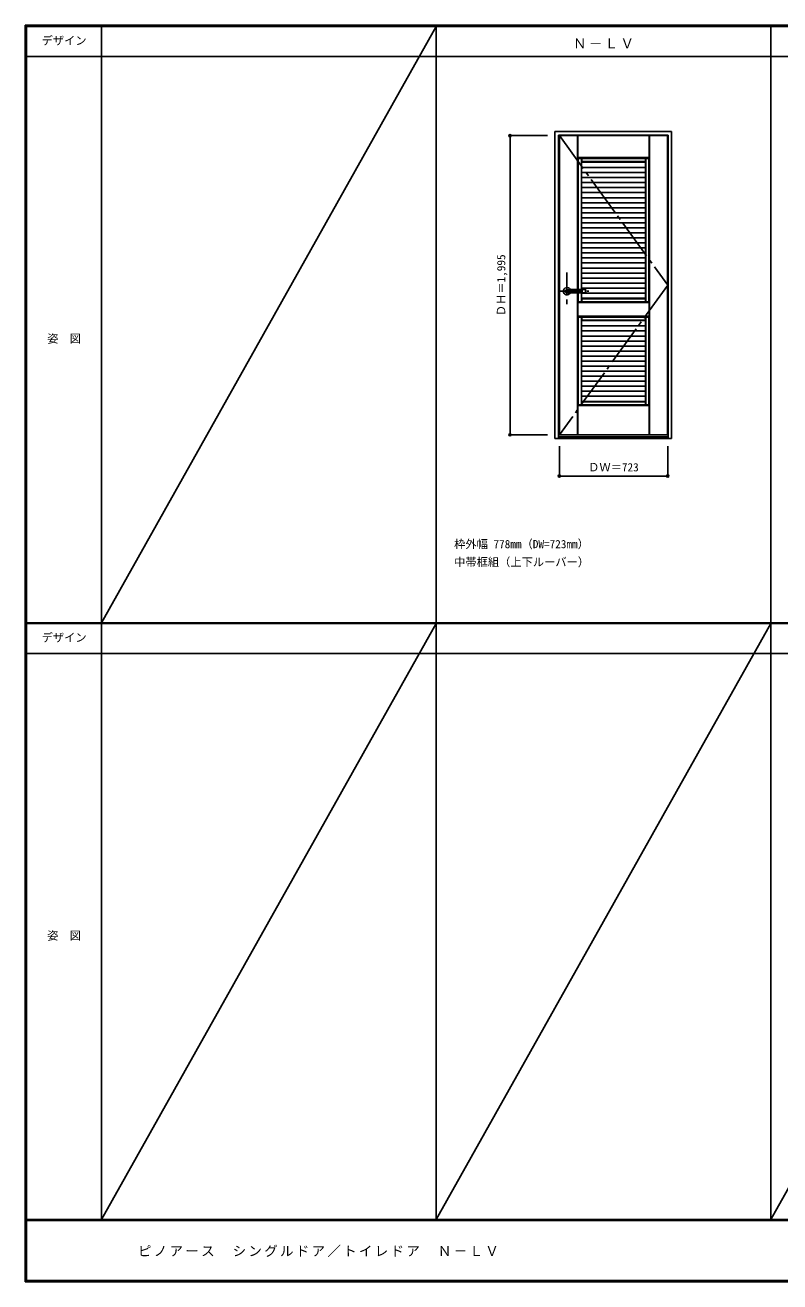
# Model space of a CAD drawing. Units: millimetres, scale not verified. Extents: x -6000 to 5700, y -4307 to 4175.
# Drawn here: x -6000 to -966, y -4205 to 4175 of the extents above; entities that cross this region are included whole.
import ezdxf
from ezdxf.enums import TextEntityAlignment as Align

# ---------------------------------------------------------------- set-up
doc = ezdxf.new("R2010")
doc.units = ezdxf.units.MM
doc.header["$LTSCALE"] = 30
doc.header["$PDMODE"] = 32
doc.header["$PDSIZE"] = 15
doc.linetypes.add('CHAIN1', pattern=[8, 5, -1, 1, -1])
doc.linetypes.add('CHAIN2', pattern=[12, 9, -1, 1, -1])
for name, color, linetype in [('0-1_通り芯', 4, 'CHAIN1'), ('0-2_扉', 3, 'Continuous'), ('0-3_仕上げ', 7, 'Continuous'), ('0-4_枠', 3, 'Continuous'), ('0-5_レバー', 3, 'Continuous'), ('0-7', 7, 'CHAIN2'), ('0-A_文字', 7, 'Continuous'), ('0-B_寸法', 7, 'Continuous'), ('F-1_枠', 6, 'Continuous'), ('F-A_文字', 7, 'Continuous')]:
    doc.layers.add(name, color=color, linetype=linetype)
doc.styles.add('ＭＳ ゴシック', font='')
doc.styles.get('ＭＳ ゴシック').set_extended_font_data('MS Gothic')

msp = doc.modelspace()

# ---------------------------------------------------------------- linework, layer by layer
at = {"layer": '0-1_通り芯'}
for p, q in [((-2385.8, 2524.5), (-2385.8, 2314.5)), ((-2430.8, 2400.5), (-2240.8, 2400.5))]:
    msp.add_line(p, q, dxfattribs=at)
at = {"layer": '0-2_扉'}
for p, q in [((-2436.8, 3438), (-1713.8, 3438)), ((-2436.8, 1443), (-2436.8, 3438)), ((-1713.8, 1443), (-1713.8, 3438)), ((-2436.8, 1443), (-1713.8, 1443))]:
    msp.add_line(p, q, dxfattribs=at)
at = {"layer": '0-3_仕上げ'}
for p, q in [((-2434.8, 1443), (-2434.8, 3438)), ((-2315.8, 2412), (-2315.8, 3438)), ((-2314.8, 3291), (-2314.8, 3438)), ((-1836.8, 3292), (-1836.8, 3438)), ((-1834.8, 1443), (-1834.8, 3438)), ((-1715.8, 1443), (-1715.8, 3438)), ((-2313.8, 3292), (-2314.8, 3291)), ((-2311.8, 3288), (-2314.8, 3291)), ((-2310.8, 3286), (-1839.8, 3286)), ((-2310.8, 3286), (-2310.8, 2412)), ((-2289.8, 3286), (-2289.8, 2412)), ((-1860.8, 3286), (-1860.8, 2330)), ((-1839.8, 3286), (-1839.8, 2330)), ((-1835.8, 3291), (-1838.8, 3288)), ((-2288.8, 3263.04), (-1861.8, 3263.04)), ((-1861.8, 3261.54), (-2288.8, 3261.54)), ((-1861.8, 3225.47), (-2288.8, 3225.47)), ((-1861.8, 3191.97), (-2288.8, 3191.97)), ((-1862.8, 3265), (-2287.8, 3265)), ((-1861.8, 3158.47), (-2288.8, 3158.47)), ((-1861.8, 3124.97), (-2288.8, 3124.97)), ((-1861.8, 3091.47), (-2288.8, 3091.47)), ((-1861.8, 3057.97), (-2288.8, 3057.97)), ((-1861.8, 3024.47), (-2288.8, 3024.47)), ((-1861.8, 2990.97), (-2288.8, 2990.97)), ((-1861.8, 2957.47), (-2288.8, 2957.47)), ((-1861.8, 2923.97), (-2288.8, 2923.97)), ((-1861.8, 2890.47), (-2288.8, 2890.47)), ((-1861.8, 2856.97), (-2288.8, 2856.97)), ((-1861.8, 2823.47), (-2288.8, 2823.47)), ((-1861.8, 2789.97), (-2288.8, 2789.97)), ((-1861.8, 2756.47), (-2288.8, 2756.47)), ((-1861.8, 2722.97), (-2288.8, 2722.97)), ((-1861.8, 2689.47), (-2288.8, 2689.47)), ((-1861.8, 2655.97), (-2288.8, 2655.97)), ((-1861.8, 2622.47), (-2288.8, 2622.47)), ((-1861.8, 2588.97), (-2288.8, 2588.97)), ((-1861.8, 2555.47), (-2288.8, 2555.47)), ((-1861.8, 2521.97), (-2288.8, 2521.97)), ((-1861.8, 2488.47), (-2288.8, 2488.47)), ((-1861.8, 2454.97), (-2288.8, 2454.97)), ((-2315.8, 1443), (-2315.8, 2389)), ((-2310.8, 2389), (-2310.8, 2330)), ((-2289.8, 2389), (-2289.8, 2330)), ((-1861.8, 2421.47), (-2288.8, 2421.47)), ((-1861.8, 2387.97), (-2288.8, 2387.97)), ((-1861.8, 2354.47), (-2288.8, 2354.47)), ((-2287.8, 2351), (-2287.8, 2330)), ((-1861.8, 2352), (-1862.8, 2351)), ((-2314.8, 2327), (-2311.8, 2330)), ((-2313.8, 2326), (-2314.8, 2327)), ((-1836.8, 2326), (-2313.8, 2326)), ((-2313.8, 2234), (-2313.8, 2326)), ((-1838.8, 2330), (-1835.8, 2327)), ((-1836.8, 2326), (-1835.8, 2327)), ((-1836.8, 2234), (-1836.8, 2326)), ((-1835.8, 2233), (-1835.8, 2327)), ((-2314.8, 2233), (-2313.8, 2234)), ((-2313.8, 2234), (-1836.8, 2234)), ((-2310.8, 2228), (-2310.8, 1643)), ((-2310.8, 2228), (-1839.8, 2228)), ((-2289.8, 2228), (-2289.8, 1643)), ((-2288.8, 2205.04), (-1861.8, 2205.04)), ((-1862.8, 2207), (-2287.8, 2207)), ((-1860.8, 2228), (-1860.8, 1643)), ((-1839.8, 2228), (-1839.8, 1643)), ((-1835.8, 2233), (-1838.8, 2230)), ((-1835.8, 2233), (-1836.8, 2234)), ((-1861.8, 2168.97), (-2288.8, 2168.97)), ((-1861.8, 2135.47), (-2288.8, 2135.47)), ((-1861.8, 2101.97), (-2288.8, 2101.97)), ((-1861.8, 2068.47), (-2288.8, 2068.47)), ((-1861.8, 2034.97), (-2288.8, 2034.97)), ((-1861.8, 2001.47), (-2288.8, 2001.47)), ((-1861.8, 1967.97), (-2288.8, 1967.97)), ((-1861.8, 1934.47), (-2288.8, 1934.47)), ((-1861.8, 1900.97), (-2288.8, 1900.97)), ((-1861.8, 1867.47), (-2288.8, 1867.47)), ((-1861.8, 1833.97), (-2288.8, 1833.97)), ((-1861.8, 1800.47), (-2288.8, 1800.47)), ((-1861.8, 1766.97), (-2288.8, 1766.97)), ((-1861.8, 1733.47), (-2288.8, 1733.47)), ((-1861.8, 1699.97), (-2288.8, 1699.97)), ((-2314.8, 1640), (-2311.8, 1643)), ((-2313.8, 1639), (-2314.8, 1640)), ((-2314.8, 1443), (-2314.8, 1640)), ((-1836.8, 1639), (-2313.8, 1639)), ((-2313.8, 1443), (-2313.8, 1639)), ((-1861.8, 1666.47), (-2288.8, 1666.47)), ((-2287.8, 1664), (-2287.8, 1643)), ((-1861.8, 1665), (-1862.8, 1664)), ((-1862.8, 1664), (-1862.8, 1643)), ((-1838.8, 1643), (-1835.8, 1640)), ((-1836.8, 1639), (-1835.8, 1640)), ((-1836.8, 1443), (-1836.8, 1639)), ((-1835.8, 1443), (-1835.8, 1640))]:
    msp.add_line(p, q, dxfattribs=at)
at = {"layer": '0-3_仕上げ', "color": 3}
for p, q in [((-1838.8, 3288), (-2311.8, 3288)), ((-2311.8, 2412), (-2311.8, 3288)), ((-2288.8, 2412), (-2288.8, 3288)), ((-1861.8, 2330), (-1861.8, 3288)), ((-1838.8, 2330), (-1838.8, 3288)), ((-2288.8, 3264), (-1861.8, 3264)), ((-2311.8, 2330), (-2311.8, 2389)), ((-2288.8, 2330), (-2288.8, 2389)), ((-2288.8, 2352), (-1861.8, 2352)), ((-1838.8, 2330), (-2311.8, 2330)), ((-2311.8, 2230), (-2311.8, 1643)), ((-2311.8, 2230), (-1838.8, 2230)), ((-2288.8, 1643), (-2288.8, 2230)), ((-2288.8, 2206), (-1861.8, 2206)), ((-1861.8, 1643), (-1861.8, 2230)), ((-1838.8, 2230), (-1838.8, 1643)), ((-1838.8, 1643), (-2311.8, 1643)), ((-2288.8, 1665), (-1861.8, 1665))]:
    msp.add_line(p, q, dxfattribs=at)
at = {"layer": '0-3_仕上げ'}
for points in [[(-1836.8, 3292), (-2313.8, 3292), (-2313.8, 3438)], [(-1836.8, 3292), (-1835.8, 3291), (-1835.8, 3438)], [(-2288.8, 3264), (-2287.8, 3265), (-2287.8, 3286)], [(-1861.8, 3264), (-1862.8, 3265), (-1862.8, 3286)], [(-2288.8, 2352), (-2287.8, 2351), (-1862.8, 2351), (-1862.8, 2330)], [(-2311.8, 2230), (-2314.8, 2233), (-2314.8, 2327)], [(-2288.8, 2206), (-2287.8, 2207), (-2287.8, 2228)], [(-1861.8, 2206), (-1862.8, 2207), (-1862.8, 2228)], [(-2288.8, 1665), (-2287.8, 1664), (-1862.8, 1664)]]:
    msp.add_lwpolyline(points, dxfattribs=at)
at = {"layer": '0-4_枠'}
for p, q in [((-2465.8, 3465), (-1687.8, 3465)), ((-2465.8, 1418), (-2465.8, 3465)), ((-2441.8, 3441), (-1711.8, 3441)), ((-2441.8, 1418), (-2441.8, 3441)), ((-1711.8, 1418), (-1711.8, 3441)), ((-1687.8, 1418), (-1687.8, 3465)), ((-2441.8, 1430), (-1711.8, 1430)), ((-2465.8, 1418), (-1687.8, 1418))]:
    msp.add_line(p, q, dxfattribs=at)
at = {"layer": '0-5_レバー'}
for p, q in [((-2385.8, 2410), (-2366.8, 2410)), ((-2385.8, 2391), (-2366.8, 2391)), ((-2366.8, 2411), (-2365.8, 2412)), ((-2366.8, 2390), (-2366.8, 2411)), ((-2366.8, 2390), (-2365.8, 2389)), ((-2365.8, 2412), (-2261.8, 2412)), ((-2261.8, 2389), (-2365.8, 2389)), ((-2260.8, 2411), (-2261.8, 2412)), ((-2260.8, 2390), (-2261.8, 2389)), ((-2260.8, 2390), (-2260.8, 2411))]:
    msp.add_line(p, q, dxfattribs=at)
at = {"layer": '0-5_レバー', "color": 4}
for p, q in [((-2365.8, 2389), (-2365.8, 2412)), ((-2261.8, 2412), (-2261.8, 2389))]:
    msp.add_line(p, q, dxfattribs=at)
for radius, start, end in [(24.55, 27.93255, 332.06745), (11, 59.72736, 300.27264)]:
    msp.add_arc((-2385.8, 2400.5), radius, start, end, dxfattribs=at)
at = {"layer": '0-5_レバー'}
msp.add_arc((-2385.8, 2400.5), 9.5, 90, 270, dxfattribs=at)
at = {"layer": '0-7'}
for p, q in [((-2436.8, 3438), (-1713.8, 2440.5)), ((-1713.8, 2440.5), (-2436.8, 1443))]:
    msp.add_line(p, q, dxfattribs=at)
at = {"layer": '0-B_寸法', "color": 4}
for p, q in [((-2765.8, 3438), (-2515.8, 3438)), ((-2765.8, 3438), (-2765.8, 1443)), ((-2765.8, 1443), (-2515.8, 1443)), ((-2436.8, 1168), (-2436.8, 1368)), ((-1713.8, 1168), (-1713.8, 1368)), ((-2436.8, 1168), (-1713.8, 1168))]:
    msp.add_line(p, q, dxfattribs=at)
at = {"layer": '0-B_寸法'}
for p in [(-2765.8, 3438), (-2765.8, 1443), (-2436.8, 1168), (-1713.8, 1168)]:
    msp.add_point(p, dxfattribs=at)
at = {"layer": 'F-1_枠'}
for p, q in [((-6000, 4175), (5700, 4175)), ((-6000, 4175), (-6000, -4205)), ((-6000, 4170), (5700, 4170)), ((-6000, 4165), (5700, 4165)), ((-5995, 4175), (-5995, -4205)), ((-5990, 4175), (-5990, -4205)), ((-5490, 4175), (-5490, -3790)), ((-3258.4, 4175), (-3258.4, -3790)), ((-1026.8, 4175), (-1026.8, -3790)), ((-6000, 3965), (5700, 3965)), ((-6000, 190.5), (5700, 190.5)), ((-6000, 187.5), (5700, 187.5)), ((-6000, 184.5), (5700, 184.5)), ((-6000, -15.5), (5700, -15.5)), ((5700, -3790), (-6000, -3790)), ((5700, -3795), (-6000, -3795)), ((5700, -4195), (-6000, -4195)), ((5700, -4200), (-6000, -4200)), ((5700, -4205), (-6000, -4205))]:
    msp.add_line(p, q, dxfattribs=at)
at = {"layer": 'F-A_文字'}
for p, q in [((-3258.4, 4165), (-5490, 190.5)), ((-3258.4, 184.5), (-5490, -3790)), ((-1026.8, 184.5), (-3258.4, -3790)), ((1204.8, 184.5), (-1026.8, -3790))]:
    msp.add_line(p, q, dxfattribs=at)

# ---------------------------------------------------------------- texts
at = {"layer": '0-A_文字', "style": 'ＭＳ ゴシック'}
for s, p in [('枠外幅 778mm（DW=723mm）', (-3138.4, 670.5)), ('中帯框組（上下ルーバー）', (-3138.4, 550.5))]:
    msp.add_text(s, height=54.99, dxfattribs=at).set_placement(p, align=Align.BOTTOM_LEFT)
at = {"layer": '0-A_文字', "insert": (-2345.1, 4020), "char_height": 65.98, "attachment_point": 7, "style": 'ＭＳ ゴシック'}
msp.add_mtext('\\T1.17;Ｎ－ＬＶ', dxfattribs=at)
at = {"layer": '0-B_寸法', "style": 'ＭＳ ゴシック'}
msp.add_text('ＤＨ＝1,995', height=54.99, rotation=90, dxfattribs=at).set_placement((-2780.8, 2234.25), align=Align.BOTTOM_LEFT)
msp.add_text('ＤＷ＝723', height=54.99, dxfattribs=at).set_placement((-2244.55, 1183), align=Align.BOTTOM_LEFT)
at = {"layer": 'F-A_文字', "style": 'ＭＳ ゴシック'}
for s, p in [('デザイン', (-5890, 4027.5)), ('姿\u3000図', (-5852.5, 2040.25)), ('デザイン', (-5890, 47)), ('姿\u3000図', (-5852.5, -1940.25))]:
    msp.add_text(s, height=54.99, dxfattribs=at).set_placement(p, align=Align.BOTTOM_LEFT)
at = {"layer": 'F-A_文字', "insert": (-5247.55, -4040), "char_height": 65.98, "attachment_point": 7, "style": 'ＭＳ ゴシック'}
msp.add_mtext('\\T1.17;ピノアース\u3000シングルドア／トイレドア\u3000Ｎ－ＬＶ', dxfattribs=at)

doc.saveas('drawing.dxf')
